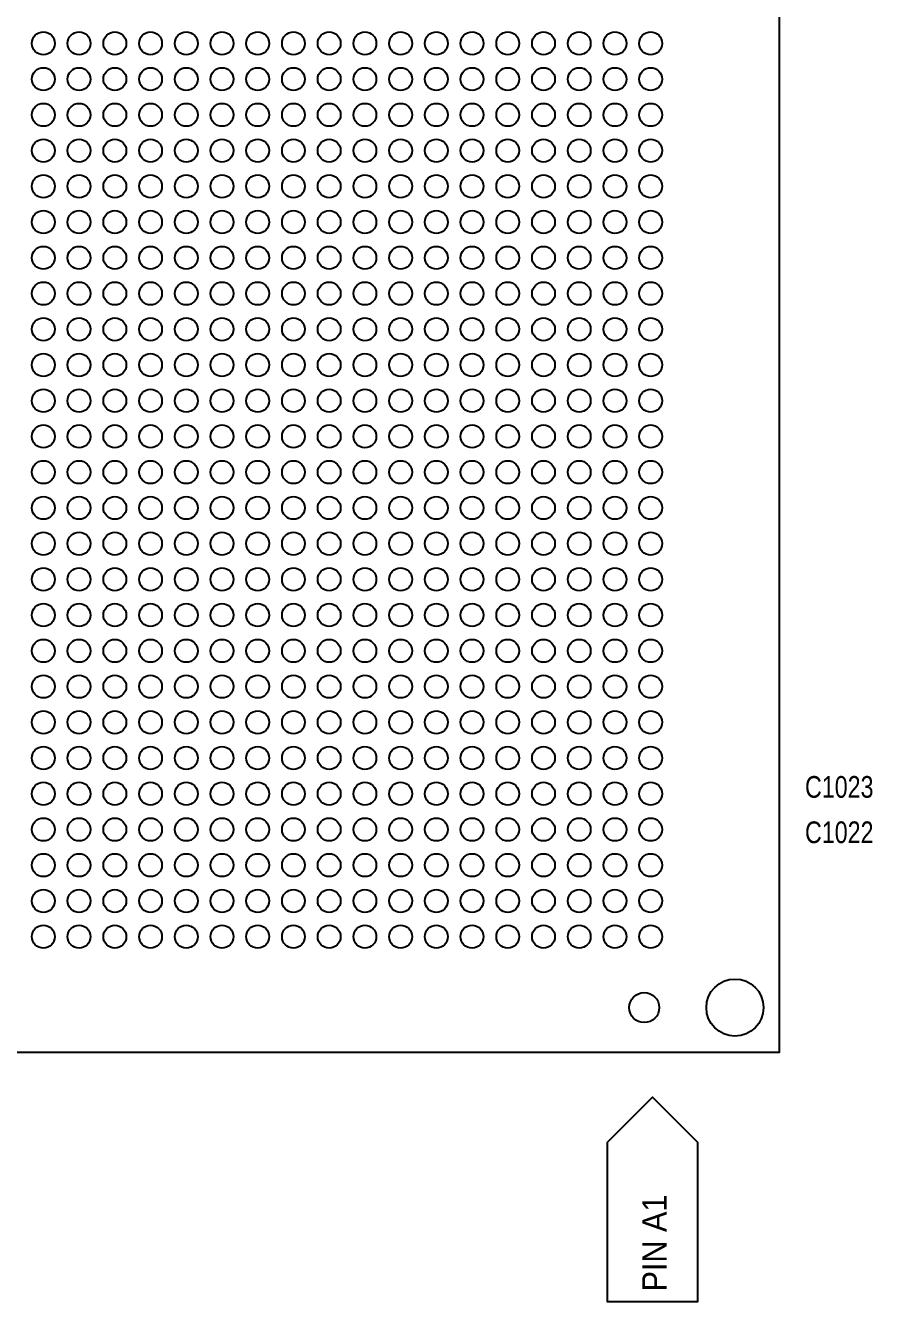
# Model space of a CAD drawing. Extents: x -13164 to 30582, y -10288 to 18382.
# Drawn here: x -3136 to -1736, y 4836 to 6945 of the extents above; entities that cross this region are included whole.
import ezdxf

# ---------------------------------------------------------------- set-up
doc = ezdxf.new("R2010")
doc.units = 0
doc.layers.add('DF_ASSEMBLY_NOTES', color=2, linetype='CONTINUOUS')

# ---------------------------------------------------------------- blocks, each defined once
blk = doc.blocks.new('FIGURE_CIRCLE')
blk.add_circle((0, 0), 0.5)

msp = doc.modelspace()

# ---------------------------------------------------------------- linework, layer by layer
at = {"layer": 'DF_ASSEMBLY_NOTES'}
for points in [[(-4560.3015, 7918.9427), (-4560.3015, 5248.1807), (-1889.535, 5248.1807), (-1889.535, 7918.9427), (-4560.3015, 7918.9427)], [(-2174.7765, 5061.2657), (-2174.7765, 4836.2657), (-2024.7765, 4836.2657), (-2024.7765, 5098.7657), (-2099.7765, 5173.7657), (-2174.7765, 5098.7657), (-2174.7765, 5061.2657)]]:
    msp.add_lwpolyline(points, dxfattribs=at)

# ---------------------------------------------------------------- block references
for p, xscale, yscale in [((-3106.6665, 6915.5957), 37.8, 37.8), ((-3047.6115, 6915.5957), 37.8, 37.8), ((-2988.5565, 6915.5957), 37.8, 37.8), ((-2929.5015, 6915.5957), 37.8, 37.8), ((-2870.4465, 6915.5957), 37.8, 37.8), ((-2811.39, 6915.5957), 37.8, 37.8), ((-2752.335, 6915.5957), 37.8, 37.8), ((-2693.28, 6915.5957), 37.8, 37.8), ((-2634.225, 6915.5957), 37.8, 37.8), ((-2575.17, 6915.5957), 37.8, 37.8), ((-2516.115, 6915.5957), 37.8, 37.8), ((-2457.06, 6915.5957), 37.8, 37.8), ((-2398.005, 6915.5957), 37.8, 37.8), ((-2338.95, 6915.5957), 37.8, 37.8), ((-2279.895, 6915.5957), 37.8, 37.8), ((-2220.84, 6915.5957), 37.8, 37.8), ((-2161.785, 6915.5957), 37.8, 37.8), ((-2102.73, 6915.5957), 37.8, 37.8), ((-3106.6665, 6856.5407), 37.8, 37.8), ((-3047.6115, 6856.5407), 37.8, 37.8), ((-2988.5565, 6856.5407), 37.8, 37.8), ((-2929.5015, 6856.5407), 37.8, 37.8), ((-2870.4465, 6856.5407), 37.8, 37.8), ((-2811.39, 6856.5407), 37.8, 37.8), ((-2752.335, 6856.5407), 37.8, 37.8), ((-2693.28, 6856.5407), 37.8, 37.8), ((-2634.225, 6856.5407), 37.8, 37.8), ((-2575.17, 6856.5407), 37.8, 37.8), ((-2516.115, 6856.5407), 37.8, 37.8), ((-2457.06, 6856.5407), 37.8, 37.8), ((-2398.005, 6856.5407), 37.8, 37.8), ((-2338.95, 6856.5407), 37.8, 37.8), ((-2279.895, 6856.5407), 37.8, 37.8), ((-2220.84, 6856.5407), 37.8, 37.8), ((-2161.785, 6856.5407), 37.8, 37.8), ((-2102.73, 6856.5407), 37.8, 37.8), ((-3106.6665, 6797.4857), 37.8, 37.8), ((-3047.6115, 6797.4857), 37.8, 37.8), ((-2988.5565, 6797.4857), 37.8, 37.8), ((-2929.5015, 6797.4857), 37.8, 37.8), ((-2870.4465, 6797.4857), 37.8, 37.8), ((-2811.39, 6797.4857), 37.8, 37.8), ((-2752.335, 6797.4857), 37.8, 37.8), ((-2693.28, 6797.4857), 37.8, 37.8), ((-2634.225, 6797.4857), 37.8, 37.8), ((-2575.17, 6797.4857), 37.8, 37.8), ((-2516.115, 6797.4857), 37.8, 37.8), ((-2457.06, 6797.4857), 37.8, 37.8), ((-2398.005, 6797.4857), 37.8, 37.8), ((-2338.95, 6797.4857), 37.8, 37.8), ((-2279.895, 6797.4857), 37.8, 37.8), ((-2220.84, 6797.4857), 37.8, 37.8), ((-2161.785, 6797.4857), 37.8, 37.8), ((-2102.73, 6797.4857), 37.8, 37.8), ((-3106.6665, 6738.4307), 37.8, 37.8), ((-3047.6115, 6738.4307), 37.8, 37.8), ((-2988.5565, 6738.4307), 37.8, 37.8), ((-2929.5015, 6738.4307), 37.8, 37.8), ((-2870.4465, 6738.4307), 37.8, 37.8), ((-2811.39, 6738.4307), 37.8, 37.8), ((-2752.335, 6738.4307), 37.8, 37.8), ((-2693.28, 6738.4307), 37.8, 37.8), ((-2634.225, 6738.4307), 37.8, 37.8), ((-2575.17, 6738.4307), 37.8, 37.8), ((-2516.115, 6738.4307), 37.8, 37.8), ((-2457.06, 6738.4307), 37.8, 37.8), ((-2398.005, 6738.4307), 37.8, 37.8), ((-2338.95, 6738.4307), 37.8, 37.8), ((-2279.895, 6738.4307), 37.8, 37.8), ((-2220.84, 6738.4307), 37.8, 37.8), ((-2161.785, 6738.4307), 37.8, 37.8), ((-2102.73, 6738.4307), 37.8, 37.8), ((-3106.6665, 6679.3757), 37.8, 37.8), ((-3047.6115, 6679.3757), 37.8, 37.8), ((-2988.5565, 6679.3757), 37.8, 37.8), ((-2929.5015, 6679.3757), 37.8, 37.8), ((-2870.4465, 6679.3757), 37.8, 37.8), ((-2811.39, 6679.3757), 37.8, 37.8), ((-2752.335, 6679.3757), 37.8, 37.8), ((-2693.28, 6679.3757), 37.8, 37.8), ((-2634.225, 6679.3757), 37.8, 37.8), ((-2575.17, 6679.3757), 37.8, 37.8), ((-2516.115, 6679.3757), 37.8, 37.8), ((-2457.06, 6679.3757), 37.8, 37.8), ((-2398.005, 6679.3757), 37.8, 37.8), ((-2338.95, 6679.3757), 37.8, 37.8), ((-2279.895, 6679.3757), 37.8, 37.8), ((-2220.84, 6679.3757), 37.8, 37.8), ((-2161.785, 6679.3757), 37.8, 37.8), ((-2102.73, 6679.3757), 37.8, 37.8), ((-3106.6665, 6620.3207), 37.8, 37.8), ((-3047.6115, 6620.3207), 37.8, 37.8), ((-2988.5565, 6620.3207), 37.8, 37.8), ((-2929.5015, 6620.3207), 37.8, 37.8), ((-2870.4465, 6620.3207), 37.8, 37.8), ((-2811.39, 6620.3207), 37.8, 37.8), ((-2752.335, 6620.3207), 37.8, 37.8), ((-2693.28, 6620.3207), 37.8, 37.8), ((-2634.225, 6620.3207), 37.8, 37.8), ((-2575.17, 6620.3207), 37.8, 37.8), ((-2516.115, 6620.3207), 37.8, 37.8), ((-2457.06, 6620.3207), 37.8, 37.8), ((-2398.005, 6620.3207), 37.8, 37.8), ((-2338.95, 6620.3207), 37.8, 37.8), ((-2279.895, 6620.3207), 37.8, 37.8), ((-2220.84, 6620.3207), 37.8, 37.8), ((-2161.785, 6620.3207), 37.8, 37.8), ((-2102.73, 6620.3207), 37.8, 37.8), ((-3106.6665, 6561.2657), 37.8, 37.8), ((-3047.6115, 6561.2657), 37.8, 37.8), ((-2988.5565, 6561.2657), 37.8, 37.8), ((-2929.5015, 6561.2657), 37.8, 37.8), ((-2870.4465, 6561.2657), 37.8, 37.8), ((-2811.39, 6561.2657), 37.8, 37.8), ((-2752.335, 6561.2657), 37.8, 37.8), ((-2693.28, 6561.2657), 37.8, 37.8), ((-2634.225, 6561.2657), 37.8, 37.8), ((-2575.17, 6561.2657), 37.8, 37.8), ((-2516.115, 6561.2657), 37.8, 37.8), ((-2457.06, 6561.2657), 37.8, 37.8), ((-2398.005, 6561.2657), 37.8, 37.8), ((-2338.95, 6561.2657), 37.8, 37.8), ((-2279.895, 6561.2657), 37.8, 37.8), ((-2220.84, 6561.2657), 37.8, 37.8), ((-2161.785, 6561.2657), 37.8, 37.8), ((-2102.73, 6561.2657), 37.8, 37.8), ((-3106.6665, 6502.2107), 37.8, 37.8), ((-3047.6115, 6502.2107), 37.8, 37.8), ((-2988.5565, 6502.2107), 37.8, 37.8), ((-2929.5015, 6502.2107), 37.8, 37.8), ((-2870.4465, 6502.2107), 37.8, 37.8), ((-2811.39, 6502.2107), 37.8, 37.8), ((-2752.335, 6502.2107), 37.8, 37.8), ((-2693.28, 6502.2107), 37.8, 37.8), ((-2634.225, 6502.2107), 37.8, 37.8), ((-2575.17, 6502.2107), 37.8, 37.8), ((-2516.115, 6502.2107), 37.8, 37.8), ((-2457.06, 6502.2107), 37.8, 37.8), ((-2398.005, 6502.2107), 37.8, 37.8), ((-2338.95, 6502.2107), 37.8, 37.8), ((-2279.895, 6502.2107), 37.8, 37.8), ((-2220.84, 6502.2107), 37.8, 37.8), ((-2161.785, 6502.2107), 37.8, 37.8), ((-2102.73, 6502.2107), 37.8, 37.8), ((-3106.6665, 6443.1557), 37.8, 37.8), ((-3047.6115, 6443.1557), 37.8, 37.8), ((-2988.5565, 6443.1557), 37.8, 37.8), ((-2929.5015, 6443.1557), 37.8, 37.8), ((-2870.4465, 6443.1557), 37.8, 37.8), ((-2811.39, 6443.1557), 37.8, 37.8), ((-2752.335, 6443.1557), 37.8, 37.8), ((-2693.28, 6443.1557), 37.8, 37.8), ((-2634.225, 6443.1557), 37.8, 37.8), ((-2575.17, 6443.1557), 37.8, 37.8), ((-2516.115, 6443.1557), 37.8, 37.8), ((-2457.06, 6443.1557), 37.8, 37.8), ((-2398.005, 6443.1557), 37.8, 37.8), ((-2338.95, 6443.1557), 37.8, 37.8), ((-2279.895, 6443.1557), 37.8, 37.8), ((-2220.84, 6443.1557), 37.8, 37.8), ((-2161.785, 6443.1557), 37.8, 37.8), ((-2102.73, 6443.1557), 37.8, 37.8), ((-3106.6665, 6384.1007), 37.8, 37.8), ((-3047.6115, 6384.1007), 37.8, 37.8), ((-2988.5565, 6384.1007), 37.8, 37.8), ((-2929.5015, 6384.1007), 37.8, 37.8), ((-2870.4465, 6384.1007), 37.8, 37.8), ((-2811.39, 6384.1007), 37.8, 37.8), ((-2752.335, 6384.1007), 37.8, 37.8), ((-2693.28, 6384.1007), 37.8, 37.8), ((-2634.225, 6384.1007), 37.8, 37.8), ((-2575.17, 6384.1007), 37.8, 37.8), ((-2516.115, 6384.1007), 37.8, 37.8), ((-2457.06, 6384.1007), 37.8, 37.8), ((-2398.005, 6384.1007), 37.8, 37.8), ((-2338.95, 6384.1007), 37.8, 37.8), ((-2279.895, 6384.1007), 37.8, 37.8), ((-2220.84, 6384.1007), 37.8, 37.8), ((-2161.785, 6384.1007), 37.8, 37.8), ((-2102.73, 6384.1007), 37.8, 37.8), ((-3106.6665, 6325.0457), 37.8, 37.8), ((-3047.6115, 6325.0457), 37.8, 37.8), ((-2988.5565, 6325.0457), 37.8, 37.8), ((-2929.5015, 6325.0457), 37.8, 37.8), ((-2870.4465, 6325.0457), 37.8, 37.8), ((-2811.39, 6325.0457), 37.8, 37.8), ((-2752.335, 6325.0457), 37.8, 37.8), ((-2693.28, 6325.0457), 37.8, 37.8), ((-2634.225, 6325.0457), 37.8, 37.8), ((-2575.17, 6325.0457), 37.8, 37.8), ((-2516.115, 6325.0457), 37.8, 37.8), ((-2457.06, 6325.0457), 37.8, 37.8), ((-2398.005, 6325.0457), 37.8, 37.8), ((-2338.95, 6325.0457), 37.8, 37.8), ((-2279.895, 6325.0457), 37.8, 37.8), ((-2220.84, 6325.0457), 37.8, 37.8), ((-2161.785, 6325.0457), 37.8, 37.8), ((-2102.73, 6325.0457), 37.8, 37.8), ((-3106.6665, 6265.9907), 37.8, 37.8), ((-3047.6115, 6265.9907), 37.8, 37.8), ((-2988.5565, 6265.9907), 37.8, 37.8), ((-2929.5015, 6265.9907), 37.8, 37.8), ((-2870.4465, 6265.9907), 37.8, 37.8), ((-2811.39, 6265.9907), 37.8, 37.8), ((-2752.335, 6265.9907), 37.8, 37.8), ((-2693.28, 6265.9907), 37.8, 37.8), ((-2634.225, 6265.9907), 37.8, 37.8), ((-2575.17, 6265.9907), 37.8, 37.8), ((-2516.115, 6265.9907), 37.8, 37.8), ((-2457.06, 6265.9907), 37.8, 37.8), ((-2398.005, 6265.9907), 37.8, 37.8), ((-2338.95, 6265.9907), 37.8, 37.8), ((-2279.895, 6265.9907), 37.8, 37.8), ((-2220.84, 6265.9907), 37.8, 37.8), ((-2161.785, 6265.9907), 37.8, 37.8), ((-2102.73, 6265.9907), 37.8, 37.8), ((-3106.6665, 6206.9357), 37.8, 37.8), ((-3047.6115, 6206.9357), 37.8, 37.8), ((-2988.5565, 6206.9357), 37.8, 37.8), ((-2929.5015, 6206.9357), 37.8, 37.8), ((-2870.4465, 6206.9357), 37.8, 37.8), ((-2811.39, 6206.9357), 37.8, 37.8), ((-2752.335, 6206.9357), 37.8, 37.8), ((-2693.28, 6206.9357), 37.8, 37.8), ((-2634.225, 6206.9357), 37.8, 37.8), ((-2575.17, 6206.9357), 37.8, 37.8), ((-2516.115, 6206.9357), 37.8, 37.8), ((-2457.06, 6206.9357), 37.8, 37.8), ((-2398.005, 6206.9357), 37.8, 37.8), ((-2338.95, 6206.9357), 37.8, 37.8), ((-2279.895, 6206.9357), 37.8, 37.8), ((-2220.84, 6206.9357), 37.8, 37.8), ((-2161.785, 6206.9357), 37.8, 37.8), ((-2102.73, 6206.9357), 37.8, 37.8), ((-3106.6665, 6147.8792), 37.8, 37.8), ((-3047.6115, 6147.8792), 37.8, 37.8), ((-2988.5565, 6147.8792), 37.8, 37.8), ((-2929.5015, 6147.8792), 37.8, 37.8), ((-2870.4465, 6147.8792), 37.8, 37.8), ((-2811.39, 6147.8792), 37.8, 37.8), ((-2752.335, 6147.8792), 37.8, 37.8), ((-2693.28, 6147.8792), 37.8, 37.8), ((-2634.225, 6147.8792), 37.8, 37.8), ((-2575.17, 6147.8792), 37.8, 37.8), ((-2516.115, 6147.8792), 37.8, 37.8), ((-2457.06, 6147.8792), 37.8, 37.8), ((-2398.005, 6147.8792), 37.8, 37.8), ((-2338.95, 6147.8792), 37.8, 37.8), ((-2279.895, 6147.8792), 37.8, 37.8), ((-2220.84, 6147.8792), 37.8, 37.8), ((-2161.785, 6147.8792), 37.8, 37.8), ((-2102.73, 6147.8792), 37.8, 37.8), ((-3106.6665, 6088.8242), 37.8, 37.8), ((-3047.6115, 6088.8242), 37.8, 37.8), ((-2988.5565, 6088.8242), 37.8, 37.8), ((-2929.5015, 6088.8242), 37.8, 37.8), ((-2870.4465, 6088.8242), 37.8, 37.8), ((-2811.39, 6088.8242), 37.8, 37.8), ((-2752.335, 6088.8242), 37.8, 37.8), ((-2693.28, 6088.8242), 37.8, 37.8), ((-2634.225, 6088.8242), 37.8, 37.8), ((-2575.17, 6088.8242), 37.8, 37.8), ((-2516.115, 6088.8242), 37.8, 37.8), ((-2457.06, 6088.8242), 37.8, 37.8), ((-2398.005, 6088.8242), 37.8, 37.8), ((-2338.95, 6088.8242), 37.8, 37.8), ((-2279.895, 6088.8242), 37.8, 37.8), ((-2220.84, 6088.8242), 37.8, 37.8), ((-2161.785, 6088.8242), 37.8, 37.8), ((-2102.73, 6088.8242), 37.8, 37.8), ((-3106.6665, 6029.7692), 37.8, 37.8), ((-3047.6115, 6029.7692), 37.8, 37.8), ((-2988.5565, 6029.7692), 37.8, 37.8), ((-2929.5015, 6029.7692), 37.8, 37.8), ((-2870.4465, 6029.7692), 37.8, 37.8), ((-2811.39, 6029.7692), 37.8, 37.8), ((-2752.335, 6029.7692), 37.8, 37.8), ((-2693.28, 6029.7692), 37.8, 37.8), ((-2634.225, 6029.7692), 37.8, 37.8), ((-2575.17, 6029.7692), 37.8, 37.8), ((-2516.115, 6029.7692), 37.8, 37.8), ((-2457.06, 6029.7692), 37.8, 37.8), ((-2398.005, 6029.7692), 37.8, 37.8), ((-2338.95, 6029.7692), 37.8, 37.8), ((-2279.895, 6029.7692), 37.8, 37.8), ((-2220.84, 6029.7692), 37.8, 37.8), ((-2161.785, 6029.7692), 37.8, 37.8), ((-2102.73, 6029.7692), 37.8, 37.8), ((-3106.6665, 5970.7142), 37.8, 37.8), ((-3047.6115, 5970.7142), 37.8, 37.8), ((-2988.5565, 5970.7142), 37.8, 37.8), ((-2929.5015, 5970.7142), 37.8, 37.8), ((-2870.4465, 5970.7142), 37.8, 37.8), ((-2811.39, 5970.7142), 37.8, 37.8), ((-2752.335, 5970.7142), 37.8, 37.8), ((-2693.28, 5970.7142), 37.8, 37.8), ((-2634.225, 5970.7142), 37.8, 37.8), ((-2575.17, 5970.7142), 37.8, 37.8), ((-2516.115, 5970.7142), 37.8, 37.8), ((-2457.06, 5970.7142), 37.8, 37.8), ((-2398.005, 5970.7142), 37.8, 37.8), ((-2338.95, 5970.7142), 37.8, 37.8), ((-2279.895, 5970.7142), 37.8, 37.8), ((-2220.84, 5970.7142), 37.8, 37.8), ((-2161.785, 5970.7142), 37.8, 37.8), ((-2102.73, 5970.7142), 37.8, 37.8), ((-3106.6665, 5911.6592), 37.8, 37.8), ((-3047.6115, 5911.6592), 37.8, 37.8), ((-2988.5565, 5911.6592), 37.8, 37.8), ((-2929.5015, 5911.6592), 37.8, 37.8), ((-2870.4465, 5911.6592), 37.8, 37.8), ((-2811.39, 5911.6592), 37.8, 37.8), ((-2752.335, 5911.6592), 37.8, 37.8), ((-2693.28, 5911.6592), 37.8, 37.8), ((-2634.225, 5911.6592), 37.8, 37.8), ((-2575.17, 5911.6592), 37.8, 37.8), ((-2516.115, 5911.6592), 37.8, 37.8), ((-2457.06, 5911.6592), 37.8, 37.8), ((-2398.005, 5911.6592), 37.8, 37.8), ((-2338.95, 5911.6592), 37.8, 37.8), ((-2279.895, 5911.6592), 37.8, 37.8), ((-2220.84, 5911.6592), 37.8, 37.8), ((-2161.785, 5911.6592), 37.8, 37.8), ((-2102.73, 5911.6592), 37.8, 37.8), ((-3106.6665, 5852.6042), 37.8, 37.8), ((-3047.6115, 5852.6042), 37.8, 37.8), ((-2988.5565, 5852.6042), 37.8, 37.8), ((-2929.5015, 5852.6042), 37.8, 37.8), ((-2870.4465, 5852.6042), 37.8, 37.8), ((-2811.39, 5852.6042), 37.8, 37.8), ((-2752.335, 5852.6042), 37.8, 37.8), ((-2693.28, 5852.6042), 37.8, 37.8), ((-2634.225, 5852.6042), 37.8, 37.8), ((-2575.17, 5852.6042), 37.8, 37.8), ((-2516.115, 5852.6042), 37.8, 37.8), ((-2457.06, 5852.6042), 37.8, 37.8), ((-2398.005, 5852.6042), 37.8, 37.8), ((-2338.95, 5852.6042), 37.8, 37.8), ((-2279.895, 5852.6042), 37.8, 37.8), ((-2220.84, 5852.6042), 37.8, 37.8), ((-2161.785, 5852.6042), 37.8, 37.8), ((-2102.73, 5852.6042), 37.8, 37.8), ((-3106.6665, 5793.5492), 37.8, 37.8), ((-3047.6115, 5793.5492), 37.8, 37.8), ((-2988.5565, 5793.5492), 37.8, 37.8), ((-2929.5015, 5793.5492), 37.8, 37.8), ((-2870.4465, 5793.5492), 37.8, 37.8), ((-2811.39, 5793.5492), 37.8, 37.8), ((-2752.335, 5793.5492), 37.8, 37.8), ((-2693.28, 5793.5492), 37.8, 37.8), ((-2634.225, 5793.5492), 37.8, 37.8), ((-2575.17, 5793.5492), 37.8, 37.8), ((-2516.115, 5793.5492), 37.8, 37.8), ((-2457.06, 5793.5492), 37.8, 37.8), ((-2398.005, 5793.5492), 37.8, 37.8), ((-2338.95, 5793.5492), 37.8, 37.8), ((-2279.895, 5793.5492), 37.8, 37.8), ((-2220.84, 5793.5492), 37.8, 37.8), ((-2161.785, 5793.5492), 37.8, 37.8), ((-2102.73, 5793.5492), 37.8, 37.8), ((-3106.6665, 5734.4942), 37.8, 37.8), ((-3047.6115, 5734.4942), 37.8, 37.8), ((-2988.5565, 5734.4942), 37.8, 37.8), ((-2929.5015, 5734.4942), 37.8, 37.8), ((-2870.4465, 5734.4942), 37.8, 37.8), ((-2811.39, 5734.4942), 37.8, 37.8), ((-2752.335, 5734.4942), 37.8, 37.8), ((-2693.28, 5734.4942), 37.8, 37.8), ((-2634.225, 5734.4942), 37.8, 37.8), ((-2575.17, 5734.4942), 37.8, 37.8), ((-2516.115, 5734.4942), 37.8, 37.8), ((-2457.06, 5734.4942), 37.8, 37.8), ((-2398.005, 5734.4942), 37.8, 37.8), ((-2338.95, 5734.4942), 37.8, 37.8), ((-2279.895, 5734.4942), 37.8, 37.8), ((-2220.84, 5734.4942), 37.8, 37.8), ((-2161.785, 5734.4942), 37.8, 37.8), ((-2102.73, 5734.4942), 37.8, 37.8), ((-3106.6665, 5675.4392), 37.8, 37.8), ((-3047.6115, 5675.4392), 37.8, 37.8), ((-2988.5565, 5675.4392), 37.8, 37.8), ((-2929.5015, 5675.4392), 37.8, 37.8), ((-2870.4465, 5675.4392), 37.8, 37.8), ((-2811.39, 5675.4392), 37.8, 37.8), ((-2752.335, 5675.4392), 37.8, 37.8), ((-2693.28, 5675.4392), 37.8, 37.8), ((-2634.225, 5675.4392), 37.8, 37.8), ((-2575.17, 5675.4392), 37.8, 37.8), ((-2516.115, 5675.4392), 37.8, 37.8), ((-2457.06, 5675.4392), 37.8, 37.8), ((-2398.005, 5675.4392), 37.8, 37.8), ((-2338.95, 5675.4392), 37.8, 37.8), ((-2279.895, 5675.4392), 37.8, 37.8), ((-2220.84, 5675.4392), 37.8, 37.8), ((-2161.785, 5675.4392), 37.8, 37.8), ((-2102.73, 5675.4392), 37.8, 37.8), ((-3106.6665, 5616.3842), 37.8, 37.8), ((-3047.6115, 5616.3842), 37.8, 37.8), ((-2988.5565, 5616.3842), 37.8, 37.8), ((-2929.5015, 5616.3842), 37.8, 37.8), ((-2870.4465, 5616.3842), 37.8, 37.8), ((-2811.39, 5616.3842), 37.8, 37.8), ((-2752.335, 5616.3842), 37.8, 37.8), ((-2693.28, 5616.3842), 37.8, 37.8), ((-2634.225, 5616.3842), 37.8, 37.8), ((-2575.17, 5616.3842), 37.8, 37.8), ((-2516.115, 5616.3842), 37.8, 37.8), ((-2457.06, 5616.3842), 37.8, 37.8), ((-2398.005, 5616.3842), 37.8, 37.8), ((-2338.95, 5616.3842), 37.8, 37.8), ((-2279.895, 5616.3842), 37.8, 37.8), ((-2220.84, 5616.3842), 37.8, 37.8), ((-2161.785, 5616.3842), 37.8, 37.8), ((-2102.73, 5616.3842), 37.8, 37.8), ((-3106.6665, 5557.3292), 37.8, 37.8), ((-3047.6115, 5557.3292), 37.8, 37.8), ((-2988.5565, 5557.3292), 37.8, 37.8), ((-2929.5015, 5557.3292), 37.8, 37.8), ((-2870.4465, 5557.3292), 37.8, 37.8), ((-2811.39, 5557.3292), 37.8, 37.8), ((-2752.335, 5557.3292), 37.8, 37.8), ((-2693.28, 5557.3292), 37.8, 37.8), ((-2634.225, 5557.3292), 37.8, 37.8), ((-2575.17, 5557.3292), 37.8, 37.8), ((-2516.115, 5557.3292), 37.8, 37.8), ((-2457.06, 5557.3292), 37.8, 37.8), ((-2398.005, 5557.3292), 37.8, 37.8), ((-2338.95, 5557.3292), 37.8, 37.8), ((-2279.895, 5557.3292), 37.8, 37.8), ((-2220.84, 5557.3292), 37.8, 37.8), ((-2161.785, 5557.3292), 37.8, 37.8), ((-2102.73, 5557.3292), 37.8, 37.8), ((-3106.6665, 5498.2742), 37.8, 37.8), ((-3047.6115, 5498.2742), 37.8, 37.8), ((-2988.5565, 5498.2742), 37.8, 37.8), ((-2929.5015, 5498.2742), 37.8, 37.8), ((-2870.4465, 5498.2742), 37.8, 37.8), ((-2811.39, 5498.2742), 37.8, 37.8), ((-2752.335, 5498.2742), 37.8, 37.8), ((-2693.28, 5498.2742), 37.8, 37.8), ((-2634.225, 5498.2742), 37.8, 37.8), ((-2575.17, 5498.2742), 37.8, 37.8), ((-2516.115, 5498.2742), 37.8, 37.8), ((-2457.06, 5498.2742), 37.8, 37.8), ((-2398.005, 5498.2742), 37.8, 37.8), ((-2338.95, 5498.2742), 37.8, 37.8), ((-2279.895, 5498.2742), 37.8, 37.8), ((-2220.84, 5498.2742), 37.8, 37.8), ((-2161.785, 5498.2742), 37.8, 37.8), ((-2102.73, 5498.2742), 37.8, 37.8), ((-3106.6665, 5439.2192), 37.8, 37.8), ((-3047.6115, 5439.2192), 37.8, 37.8), ((-2988.5565, 5439.2192), 37.8, 37.8), ((-2929.5015, 5439.2192), 37.8, 37.8), ((-2870.4465, 5439.2192), 37.8, 37.8), ((-2811.39, 5439.2192), 37.8, 37.8), ((-2752.335, 5439.2192), 37.8, 37.8), ((-2693.28, 5439.2192), 37.8, 37.8), ((-2634.225, 5439.2192), 37.8, 37.8), ((-2575.17, 5439.2192), 37.8, 37.8), ((-2516.115, 5439.2192), 37.8, 37.8), ((-2457.06, 5439.2192), 37.8, 37.8), ((-2398.005, 5439.2192), 37.8, 37.8), ((-2338.95, 5439.2192), 37.8, 37.8), ((-2279.895, 5439.2192), 37.8, 37.8), ((-2220.84, 5439.2192), 37.8, 37.8), ((-2161.785, 5439.2192), 37.8, 37.8), ((-2102.73, 5439.2192), 37.8, 37.8), ((-1963.365, 5321.9357), 94.482, 94.482), ((-1963.365, 5321.9357), 94.482, 94.482), ((-2113.365, 5321.9357), 49.6065, 49.6065), ((-2113.365, 5321.9357), 49.6065, 49.6065)]:
    msp.add_blockref('FIGURE_CIRCLE', p, dxfattribs=dict(at, xscale=xscale, yscale=yscale))

# ---------------------------------------------------------------- texts
at = {"layer": 'DF_ASSEMBLY_NOTES', "width": 0.802099}
for s, p in [('C1023', (-1847.6115, 5668.8287)), ('C1022', (-1847.6115, 5593.8287))]:
    msp.add_text(s, height=35.831, dxfattribs=at).set_placement(p)
at = {"layer": 'DF_ASSEMBLY_NOTES', "width": 0.940988}
msp.add_text('PIN A1', height=40.161, rotation=90, dxfattribs=at).set_placement((-2076.5445, 4852.8242))

doc.saveas('drawing.dxf')
